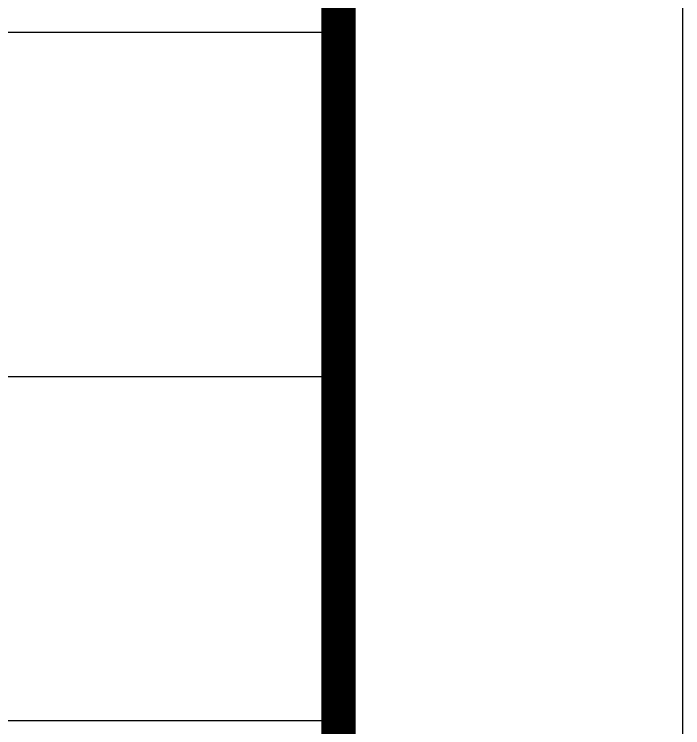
# Model space of a CAD drawing. Header units: millimetres. Extents: x 684779 to 686470, y 2544898 to 2545979.
# Drawn here: x 685632.81 to 685648.09, y 2545223.9 to 2545240.2 of the extents above; entities that cross this region are included whole.
import ezdxf

# ---------------------------------------------------------------- set-up
doc = ezdxf.new("R2010")
doc.units = ezdxf.units.MM
doc.layers.add('14', color=14, linetype='Continuous')
doc.layers.add('PUB_TITLE', color=4, linetype='Continuous')

# ---------------------------------------------------------------- blocks, each defined once
blk = doc.blocks.new('图框')
at = {"layer": '14', "color": 14}
for p, q in [((97702.3, -87130.7), (121299, -87130.7)), ((97702.3, -89490.3), (121299, -89490.3)), ((97702.3, -91850), (121299, -91850))]:
    blk.add_line(p, q, dxfattribs=at)
at = {"layer": 'PUB_TITLE', "color": 14}
blk.add_lwpolyline([(-2490, -114031), (123660, -114031), (123660, -24931), (-2490, -24931)], close=True, dxfattribs=at)
at = {"layer": 'PUB_TITLE', "color": 14, "const_width": 236}
blk.add_lwpolyline([(3409.1, -111671.3), (121299, -111671.3), (121299, -27291), (3409.1, -27291)], close=True, dxfattribs=at)

msp = doc.modelspace()

# ---------------------------------------------------------------- block references
at = {"xscale": 0.003333333, "yscale": 0.003333333, "zscale": 0.003333333}
msp.add_blockref('图框', (685235.89, 2545530.23), dxfattribs=at)

doc.saveas('drawing.dxf')
